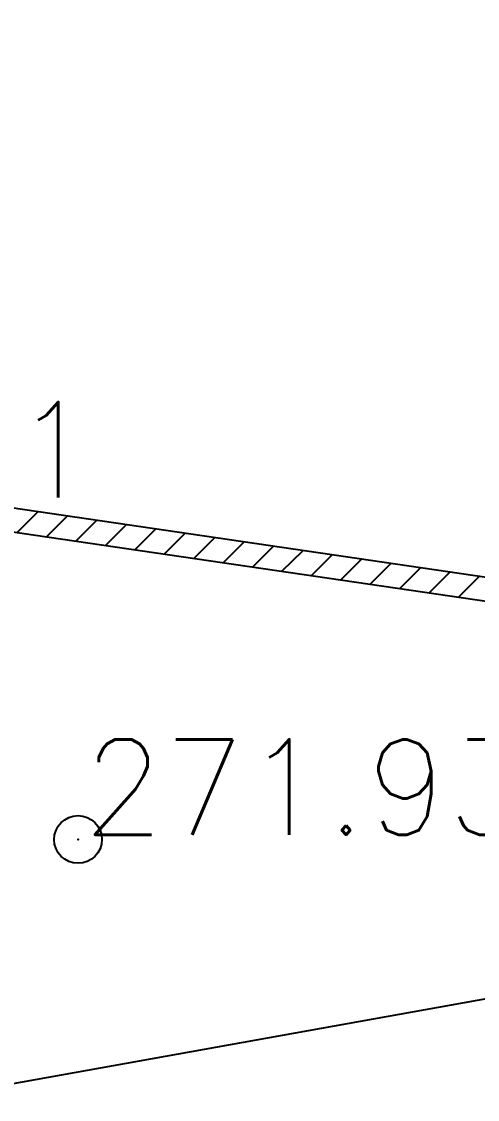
# Model space of a CAD drawing. Header units: millimetres. Extents: x 524954 to 526204, y 9523489 to 9524010.
# Drawn here: x 525739.21 to 525743.98, y 9523635.89 to 9523647.2 of the extents above; entities that cross this region are included whole.
import ezdxf

# ---------------------------------------------------------------- set-up
doc = ezdxf.new("R2010")
doc.units = ezdxf.units.MM
doc.header["$PDMODE"] = 32
doc.header["$PDSIZE"] = 0.5
for name, color, linetype in [('Cloture', 7, 'Continuous'), ('Murs', 1, 'Continuous'), ('PLUME_6', 2, 'Continuous'), ('TopoAlt', 3, 'Continuous'), ('TOPOJIS', 7, 'Continuous')]:
    doc.layers.add(name, color=color, linetype=linetype)
doc.styles.add('Simplex 1.0', font='Simplex.shx', dxfattribs={"width": 0.99, "height": 1})

# ---------------------------------------------------------------- blocks, each defined once
blk = doc.blocks.new('TCPOINT M')
at = {"color": 0}
blk.add_point((0, 0), dxfattribs=at)
at = {"layer": 'TopoAlt', "style": 'Simplex 1.0', "width": 0.99}
blk.add_attdef('ALT', (0.15, 0.15), '', height=1, dxfattribs=at)

msp = doc.modelspace()

# ---------------------------------------------------------------- hatches: boundary and pattern name
at = {"layer": 'Murs'}
h = msp.add_hatch(dxfattribs=at)
h.set_pattern_fill('_U', color=256, scale=0.25, angle=45, style=0, pattern_type=0)
h.set_pattern_definition([(45, (0, 0), (-0.1767766952966, 0.1767766952966), [])])
h.paths.add_polyline_path([(525753.94, 9523627.063), (525754.198, 9523627.183), (525754.534, 9523633), (525754.651, 9523637.654), (525754.708, 9523639.813), (525735.331, 9523642.653), (525735.295, 9523642.406), (525754.453, 9523639.598), (525754.401, 9523637.66), (525754.284, 9523633.011)])

# ---------------------------------------------------------------- linework, layer by layer
at = {"layer": 'Cloture', "flags": 128}
for points in [[(525735.331, 9523642.653), (525754.708, 9523639.813), (525754.651, 9523637.654), (525754.534, 9523633), (525754.198, 9523627.183), (525724.148, 9523613.254)], [(525735.295, 9523642.406), (525754.453, 9523639.598), (525754.401, 9523637.66), (525754.284, 9523633.011), (525753.994, 9523627.64), (525724.132, 9523613.686)]]:
    msp.add_lwpolyline(points, dxfattribs=at)
at = {"layer": 'PLUME_6'}
msp.add_lwpolyline([(525856.621, 9523673.331), (525847.9, 9523669.185), (525839.179, 9523665.039), (525838.68, 9523665.002), (525829.922, 9523661.355), (525820.666, 9523657.672), (525811.373, 9523654.487), (525811.373, 9523654.487), (525802.08, 9523651.302), (525792.751, 9523648.615), (525783.422, 9523645.929), (525783.422, 9523645.929), (525774.093, 9523643.243), (525764.229, 9523641.019), (525754.863, 9523638.831), (525754.863, 9523638.831), (525744.962, 9523637.106), (525735.56, 9523635.417), (525726.158, 9523633.728), (525725.66, 9523633.692), (525716.221, 9523632.501), (525706.248, 9523631.773)], dxfattribs=at)

# ---------------------------------------------------------------- block references
at = {"layer": 'TOPOJIS'}
ref = msp.add_blockref('TCPOINT M', (525735.258, 9523642.158, 272.01), dxfattribs=at)
ref.add_attrib('ALT', '272.01', (525735.308, 9523642.208, 272.01), dxfattribs={"layer": 'TopoAlt', "height": 1, "style": 'Simplex 1.0', "width": 0.99})
ref = msp.add_blockref('TCPOINT M', (525739.8, 9523638.62, 271.93), dxfattribs=at)
ref.add_attrib('ALT', '271.93', (525739.85, 9523638.67, 271.93), dxfattribs={"layer": 'TopoAlt', "height": 1, "style": 'Simplex 1.0', "width": 0.99})

doc.saveas('drawing.dxf')
